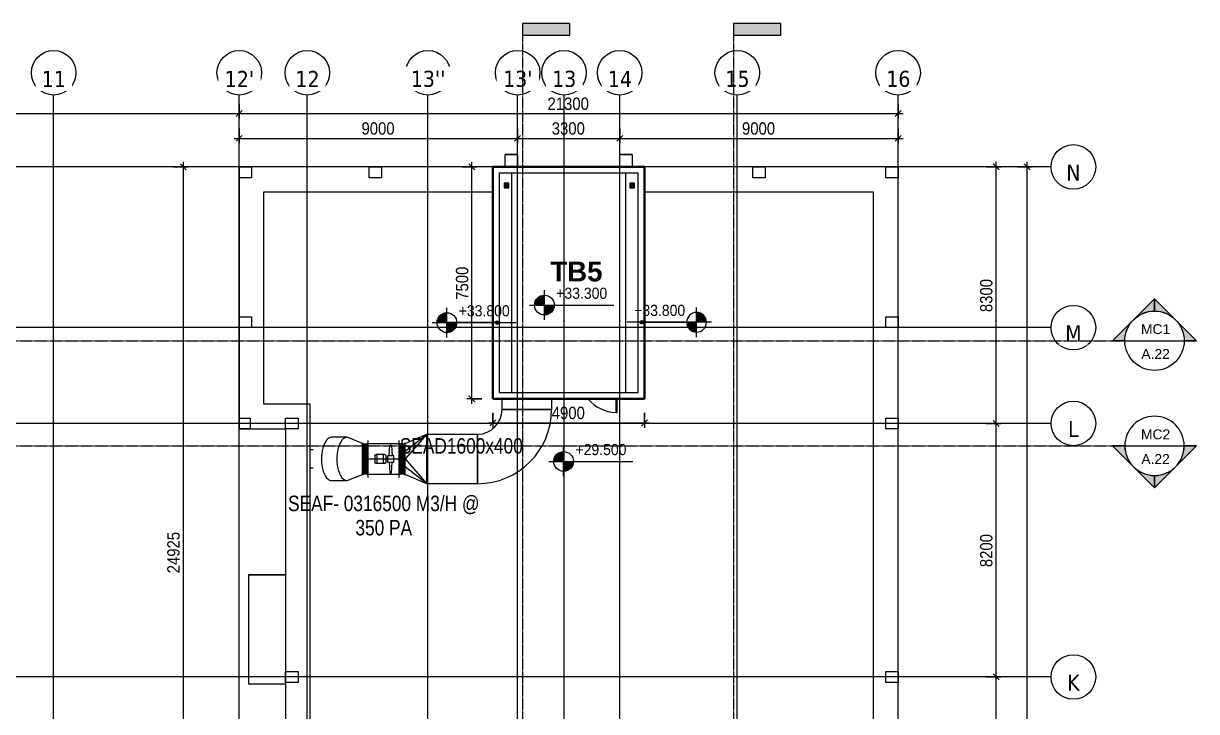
# Model space of a CAD drawing. Header units: millimetres. Extents: x 27447 to 239197, y -15958 to 82878.
# Drawn here: x 98978 to 136900, y 60617 to 82878 of the extents above; entities that cross this region are included whole.
import ezdxf

# ---------------------------------------------------------------- set-up
doc = ezdxf.new("R2010")
doc.units = ezdxf.units.MM
for name, pattern in [('Dash Dot 3_16_', [7.9375, 4.7625, -1.5875, 0, -1.5875]), ('Grid Line', [22.225, 12.7, -3.175, 3.175, -3.175]), ('IMPORT-CENTER _3_', [10.16, 6.35, -1.27, 1.27, -1.27])]:
    doc.linetypes.add(name, pattern=pattern)
for name, color, linetype, lineweight in [('0-1', 7, 'Continuous', 5), ('A-ANNO-DIMS', 211, 'Continuous', 9), ('A-ANNO-DIMS-160', 211, 'Continuous', 9), ('A-DETL-GENF-1', 1, 'Continuous', 9), ('A-DETL-MEDM', 33, 'Continuous', 18), ('A-DETL-WIDE', 214, 'Continuous', 35), ('A-DOOR-1', 1, 'Continuous', 9), ('A-FLOR', 192, 'Continuous', 9), ('A-FLOR-1', 7, 'Continuous', 9), ('A-WALL', 113, 'Continuous', 9), ('G-ANNO-DIMS', 111, 'Continuous', 9), ('G-ANNO-SYMB', 111, 'Continuous', 9), ('G-ANNO-SYMB-1', 111, 'Dash Dot 3_16_', 18), ('G-ANNO-TEXT-1', 7, 'Continuous', 9), ('G-IMPT', 8, 'Continuous', 9), ('G-IMPT-1', 8, 'IMPORT-CENTER _3_', 9), ('G-IMPT-2', 7, 'Continuous', 9), ('M-EQPM', 50, 'Continuous', 9), ('S-COLS-1', 7, 'Continuous', 9), ('S-GRID-1', 1, 'Grid Line', 9), ('S-GRID-IDEN', 1, 'Continuous', 9)]:
    doc.layers.add(name, color=color, linetype=linetype, lineweight=lineweight)
doc.styles.add('Arial', font='arial_0.ttf', dxfattribs={"width": 0.8, "height": 500})
doc.styles.add('Arial_2', font='arial_0.ttf', dxfattribs={"width": 0.9, "height": 360})
doc.styles.add('Arial_3', font='arial_0.ttf', dxfattribs={"height": 320})
doc.styles.add('Arial_B', font='arialbd_0.ttf', dxfattribs={"height": 640})
doc.styles.add('Tahoma_B', font='tahomabd_0.ttf', dxfattribs={"height": 520})
doc.styles.add('UTM Avo', font='UTM Avo.ttf', dxfattribs={"width": 0.9, "height": 400})
doc.dimstyles.new('1_Dim_chi_tiet_2_5', dxfattribs={"dimscale": 304.8, "dimtxt": 399.720379, "dimasz": 0.629921, "dimexe": 0.524934, "dimexo": 0.0625, "dimgap": 0.052493, "dimtad": 1, "dimdec": 0, "dimrnd": 5, "dimzin": 0, "dimdsep": 46, "dimtxsty": 'UTM Avo', "dimblk1": 'OBLIQUE', "dimblk2": 'OBLIQUE', "dimsah": 1, "dimcen": 0.09, "dimdle": 0.524934, "dimazin": 0, "dimtfac": 1, "dimtdec": 4, "dimtix": 1, "dimtmove": 0, "dimatfit": 3, "dimfxl": 1.049869, "dimfxlon": 1, "dimtvp": 1, "dimtolj": 1, "dimtzin": 0, "dimarcsym": 2})

# ---------------------------------------------------------------- blocks, each defined once
blk = doc.blocks.new('NCV_TKTC_KET CAU_rvt-1-TKCS_MB TẦNG MÁI')
at = {"layer": 'A-FLOR-1'}
for p, q in [((114153, 78235), (105951, 78235)), ((105951, 78235), (105951, 69762)), ((127251, 78235), (119053, 78235)), ((127251, 37787), (127251, 78235)), ((106751, 77435), (114153, 77435)), ((106751, 70562), (106751, 77435)), ((119053, 77435), (126451, 77435)), ((126451, 77435), (126451, 37787)), ((108251, 70562), (106751, 70562)), ((108251, 54162), (108251, 70562)), ((105951, 69762), (107451, 69762)), ((107451, 69762), (107451, 53362))]:
    blk.add_line(p, q, dxfattribs=at)
at = {"layer": 'S-COLS-1'}
for p, q in [((114553, 78637), (114953, 78637)), ((114553, 78235), (114553, 78637)), ((114953, 78637), (114953, 78235)), ((118253, 78637), (118653, 78637)), ((118253, 78235), (118253, 78637)), ((118653, 78637), (118653, 78235)), ((105953, 78237), (106353, 78237)), ((105953, 77887), (105953, 78237)), ((106353, 78237), (106353, 77887)), ((110152, 78235), (110152, 78237)), ((110152, 78237), (110552, 78237)), ((110152, 78035), (110152, 78235)), ((110552, 78237), (110552, 78235)), ((110552, 78235), (110552, 78035)), ((122553, 78237), (122953, 78237)), ((122553, 78235), (122553, 78237)), ((122553, 78035), (122553, 78235)), ((122953, 78237), (122953, 78235)), ((122953, 78235), (122953, 78035)), ((126853, 78237), (127253, 78237)), ((126853, 77887), (126853, 78237)), ((127253, 78237), (127253, 77887)), ((106353, 77887), (105953, 77887)), ((110152, 77887), (110152, 78035)), ((110552, 77887), (110152, 77887)), ((110552, 78035), (110552, 77887)), ((122553, 77887), (122553, 78035)), ((122953, 77887), (122553, 77887)), ((122953, 78035), (122953, 77887)), ((127253, 77887), (126853, 77887)), ((105953, 73037), (105953, 73387)), ((105953, 73387), (106151, 73387)), ((106151, 73387), (106353, 73387)), ((106353, 73387), (106353, 73037)), ((126852, 73037), (126852, 73387)), ((126852, 73387), (127053, 73387)), ((127053, 73387), (127252, 73387)), ((127252, 73387), (127252, 73037)), ((106151, 73037), (105953, 73037)), ((106353, 73037), (106151, 73037)), ((127053, 73037), (126852, 73037)), ((127252, 73037), (127053, 73037)), ((105953, 69962), (105953, 70112)), ((105953, 70112), (106151, 70112)), ((105953, 69762), (105953, 69962)), ((106151, 70112), (106303, 70112)), ((106303, 70112), (106303, 69762)), ((107453, 69762), (107453, 70112)), ((107453, 70112), (107853, 70112)), ((107853, 70112), (107853, 69762)), ((126853, 69762), (126853, 70112)), ((126853, 70112), (127053, 70112)), ((127053, 70112), (127253, 70112)), ((127253, 70112), (127253, 69762)), ((106303, 69762), (105953, 69762)), ((107853, 69762), (107453, 69762)), ((127053, 69762), (126853, 69762)), ((127253, 69762), (127053, 69762)), ((107453, 61562), (107453, 61912)), ((107453, 61912), (107853, 61912)), ((107853, 61912), (107853, 61562)), ((126853, 61562), (126853, 61912)), ((126853, 61912), (127053, 61912)), ((127053, 61912), (127253, 61912)), ((127253, 61912), (127253, 61562)), ((107853, 61562), (107453, 61562)), ((127053, 61562), (126853, 61562)), ((127253, 61562), (127053, 61562))]:
    blk.add_line(p, q, dxfattribs=at)
blk = doc.blocks.new('THU NUOC - THU NUOC-1836407-TKCS_MB TẦNG MÁI')
at = {"layer": 'M-EQPM'}
for p, q in [((-66, 71), (-66, -79)), ((84, 71), (-66, 71)), ((59, 46), (-41, 46)), ((-41, 46), (-41, -54)), ((-23, 11), (41, 11)), ((41, 5), (-23, 5)), ((-11, 23), (28, 23)), ((28, 17), (-11, 17)), ((-1, 36), (19, 36)), ((19, 30), (-1, 30)), ((59, -54), (59, 46)), ((84, -79), (84, 71)), ((-66, -79), (84, -79)), ((-41, -54), (59, -54)), ((-23, -1), (1, -1)), ((1, -7), (-23, -7)), ((-23, -14), (41, -14)), ((41, -20), (-23, -20)), ((-11, -26), (28, -26)), ((28, -32), (-11, -32)), ((-1, -38), (19, -38)), ((19, -44), (-1, -44)), ((1, -1), (1, -7)), ((17, -1), (41, -1)), ((17, -7), (17, -1)), ((41, -7), (17, -7))]:
    blk.add_line(p, q, dxfattribs=at)
for centre, radius, start, end in [((9, -4), 45, 0, 180), ((9, -4), 45, 0, 180), ((-23, 8), 3, 90, 270), ((-11, 20), 3, 90, 270), ((-1, 33), 3, 90, 270), ((19, 33), 3, 270, 90), ((28, 20), 3, 270, 90), ((41, 8), 3, 270, 90), ((9, -4), 45, 180, 360), ((9, -4), 45, 180, 360), ((-23, -4), 3, 90, 270), ((-23, -17), 3, 90, 270), ((-11, -29), 3, 90, 270), ((-1, -41), 3, 90, 270), ((19, -41), 3, 270, 90), ((28, -29), 3, 270, 90), ((41, -4), 3, 270, 90), ((41, -17), 3, 270, 90)]:
    blk.add_arc(centre, radius, start, end, dxfattribs=at)
blk = doc.blocks.new('TKTC_XREF_260130_MB TUM MAI - TKTC_XREF_260130_MB TUM MAI_dwg_$H1600x400-4167682-TKCS_MB TẦNG MÁI')
at = {"layer": 'G-IMPT-1'}
blk.add_line((1100, 0), (1120, 0), dxfattribs=at)
blk = doc.blocks.new('TKTC_XREF_260130_MB TUM MAI - TKTC_XREF_260130_MB TUM MAI_dwg_A$Ced4233ca-4167688-TKCS_MB TẦNG MÁI')
at = {"extrusion": (0, 0, -1), "zscale": -1}
blk.add_blockref('TKTC_XREF_260130_MB TUM MAI - TKTC_XREF_260130_MB TUM MAI_dwg_$H1600x400-4167682-TKCS_MB TẦNG MÁI', (12000, 54753), dxfattribs=at)
blk = doc.blocks.new('TKTC_XREF_260130_MB TUM MAI - TKTC_XREF_260130_MB TUM MAI_dwg-4167669-TKCS_MB TẦNG MÁI')
at = {"layer": 'G-IMPT'}
for p, q in [((-88199, -782531), (-88599, -782531)), ((-84499, -782531), (-84899, -782531)), ((-75899, -791056), (-75899, -783281)), ((-96849, -791406), (-95701, -791406)), ((-75899, -799256), (-75899, -791406)), ((-75899, -807456), (-75899, -799606))]:
    blk.add_line(p, q, dxfattribs=at)
at = {"layer": 'G-IMPT', "flags": 128}
blk.add_lwpolyline([(-95701, -796134), (-96899, -796134), (-96899, -799658), (-95701, -799658)], dxfattribs=at)
blk.add_blockref('TKTC_XREF_260130_MB TUM MAI - TKTC_XREF_260130_MB TUM MAI_dwg_A$Ced4233ca-4167688-TKCS_MB TẦNG MÁI', (-75899, -843934))
blk = doc.blocks.new('TKTC_XREF_260130_MB TUM MAI - TKTC_XREF_251221_MB TUM MAI-2041484-TKCS_MB TẦNG MÁI')
blk.add_blockref('TKTC_XREF_260130_MB TUM MAI - TKTC_XREF_260130_MB TUM MAI_dwg-4167669-TKCS_MB TẦNG MÁI', (169499, 843934))
blk = doc.blocks.new('FD_01 - FD_01-1200x2200mm-1787918-TKCS_MB TẦNG MÁI')
at = {"layer": 'A-DETL-GENF-1'}
for p, q in [((570, -875), (570, -1320)), ((610, -1320), (610, -875)), ((570, -1320), (610, -1320))]:
    blk.add_line(p, q, dxfattribs=at)
blk.add_arc((610, -100), 1220, 219.5782, 268.1211, dxfattribs=at)
blk = doc.blocks.new('TKTC_QUAT HUT KHOI_260130 - TKTC_QUAT HUT KHOI_260130_dwg_A$C93a11253-flat-1-4168559-TKCS_MB TẦNG MÁI')
at = {"layer": 'G-IMPT'}
for p, q in [((-600, 506), (600, 506)), ((500, 637), (-500, 637)), ((500, 612), (-500, 612)), ((500, 587), (-500, 587)), ((500, 562), (-500, 562)), ((-500, 506), (-500, -494)), ((0, -694), (0, 706)), ((500, -494), (500, 506)), ((-142, 37), (-142, -244)), ((-142, 0), (142, 0)), ((105, 75), (-105, 75)), ((-16, 104), (-16, 75)), ((16, 104), (16, 75)), ((142, 37), (142, -244)), ((-142, -206), (142, -206)), ((105, -281), (-105, -281)), ((-600, -494), (600, -494)), ((500, -551), (-500, -551)), ((500, -576), (-500, -576)), ((500, -601), (-500, -601)), ((500, -626), (-500, -626))]:
    blk.add_line(p, q, dxfattribs=at)
at = {"layer": 'G-IMPT', "flags": 128}
for points in [[(-500, 662), (-500, 693), (500, 693), (500, 662)], [(-500, 537), (-500, 506), (500, 506), (500, 537)], [(-100, 328), (100, 328), (100, 128), (-100, 128)], [(-500, -526), (-500, -494), (500, -494), (500, -526)], [(-500, -651), (-500, -682), (500, -682), (500, -651)]]:
    blk.add_lwpolyline(points, close=True, dxfattribs=at)
for points in [[(-100, 178), (-450, 203), (-450, 253), (-100, 278)], [(100, 178), (450, 203), (450, 253), (100, 278)]]:
    blk.add_lwpolyline(points, dxfattribs=at)
at = {"layer": 'G-IMPT'}
for centre, start, end in [((-105, 37), 90, 180), ((105, 37), 360, 90), ((-105, -244), 180, 270), ((105, -244), 270, 0)]:
    blk.add_arc(centre, 37.5, start, end, dxfattribs=at)
blk = doc.blocks.new('TKTC_QUAT HUT KHOI_260130 - TKTC_QUAT HUT KHOI_260130_dwg_M-FLOW-ARROW-4168560-TKCS_MB TẦNG MÁI')
at = {"layer": 'G-IMPT'}
blk.add_line((108344, 68492), (108251, 68492), dxfattribs=at)
blk = doc.blocks.new('TKTC_QUAT HUT KHOI_260130 - TKTC_QUAT HUT KHOI_260130_dwg_M-FLOW-ARROW-4168561-TKCS_MB TẦNG MÁI')
at = {"layer": 'G-IMPT'}
blk.add_line((108344, 69092), (108251, 69092), dxfattribs=at)
blk = doc.blocks.new('TKTC_QUAT HUT KHOI_260130 - TKTC_QUAT HUT KHOI_260130_dwg-4168555-TKCS_MB TẦNG MÁI')
at = {"layer": 'G-IMPT'}
for p, q in [((127252, 70115), (127252, 77890)), ((114452, 70392), (116052, 70392)), ((127252, 61915), (127252, 69765)), ((127252, 53715), (127252, 61565))]:
    blk.add_line(p, q, dxfattribs=at)
at = {"layer": 'G-IMPT', "flags": 128}
for points in [[(114952, 78640), (114952, 78642), (114552, 78642), (114552, 78640)], [(118652, 78640), (118652, 78642), (118252, 78642), (118252, 78640)], [(116052, 70740), (116052, 70392), (114452, 70392), (114452, 70740)], [(108937, 68092), (109437, 68092), (109937, 68292), (109937, 69292), (109437, 69492), (108937, 69492)], [(113652, 67992), (112012, 67992), (112012, 69592), (113652, 69592), (113652, 67992), (113652, 69592)], [(107451, 65039), (106253, 65039), (106253, 61515), (107451, 61515)]]:
    blk.add_lwpolyline(points, dxfattribs=at)
blk.add_lwpolyline([(112012, 69592), (112012, 67992), (111312, 68292), (111312, 69292)], close=True, dxfattribs=at)
at = {"layer": 'G-IMPT'}
for radius in [2400, 800]:
    blk.add_arc((113652, 70392), radius, 270, 0, dxfattribs=at)
for centre in [(108937, 68792), (109437, 68792)]:
    blk.add_ellipse(centre, major_axis=(0, 700), ratio=0.467548, start_param=0, end_param=3.141593, dxfattribs=at)
at = {"layer": 'M-EQPM', "flags": 128}
blk.add_lwpolyline([(111312, 69042), (112012, 69592), (111312, 68792), (112012, 67992), (111312, 68542)], dxfattribs=at)
for name in ['TKTC_QUAT HUT KHOI_260130 - TKTC_QUAT HUT KHOI_260130_dwg_M-FLOW-ARROW-4168561-TKCS_MB TẦNG MÁI', 'TKTC_QUAT HUT KHOI_260130 - TKTC_QUAT HUT KHOI_260130_dwg_M-FLOW-ARROW-4168560-TKCS_MB TẦNG MÁI']:
    blk.add_blockref(name, (0, 0))
at = {"extrusion": (0, 0, -1), "zscale": -1, "rotation": 90.00000000000001}
blk.add_blockref('TKTC_QUAT HUT KHOI_260130 - TKTC_QUAT HUT KHOI_260130_dwg_A$C93a11253-flat-1-4168559-TKCS_MB TẦNG MÁI', (-110619, 68792), dxfattribs=at)
at = {"layer": 'G-IMPT-2', "char_height": 500, "attachment_point": 2, "line_spacing_factor": 0.941778, "style": 'Arial'}
for s, insert, width in [('SEAD1600x400', (113132, 69465), 2901.59), ('SEAF- 0316500 M3/H @ 350 PA', (110625, 67604), 6758.14)]:
    blk.add_mtext(s, dxfattribs=dict(at, insert=insert, width=width))
blk = doc.blocks.new('TKTC_QUAT HUT KHOI_260130 - TKTC_QUAT HUT KHOI_260130-2046036-TKCS_MB TẦNG MÁI')
blk.add_blockref('TKTC_QUAT HUT KHOI_260130 - TKTC_QUAT HUT KHOI_260130_dwg-4168555-TKCS_MB TẦNG MÁI', (-33652, -17239))
blk = doc.blocks.new('TKTC_BON NUOC MAI_260130 - TKTC_BON NUOC MAI_260130_dwg-3426650-TKCS_MB TẦNG MÁI')
at = {"layer": 'G-IMPT'}
for p, q in [((-92999, -782934), (-96799, -782934)), ((-88599, -782934), (-92599, -782934)), ((-84899, -782934), (-88199, -782934)), ((-80599, -782934), (-84499, -782934)), ((-76299, -782934), (-80199, -782934)), ((-75899, -791059), (-75899, -783284)), ((-75899, -799259), (-75899, -791409)), ((-75899, -807459), (-75899, -799609))]:
    blk.add_line(p, q, dxfattribs=at)
at = {"layer": 'G-IMPT', "flags": 128}
for points in [[(-88199, -782534), (-88199, -782531), (-88599, -782531), (-88599, -782534)], [(-84499, -782534), (-84499, -782531), (-84899, -782531), (-84899, -782534)], [(-95701, -796134), (-96899, -796134), (-96899, -799658), (-95701, -799658)]]:
    blk.add_lwpolyline(points, dxfattribs=at)
blk = doc.blocks.new('TKTC_BON NUOC MAI_260130 - TKTC_BON NUOC MAI_260130-2047084-TKCS_MB TẦNG MÁI')
blk.add_blockref('TKTC_BON NUOC MAI_260130 - TKTC_BON NUOC MAI_260130_dwg-3426650-TKCS_MB TẦNG MÁI', (169499, 843934))
blk = doc.blocks.new('Grid - M_Grid Head - Circle-353313-TKCS_MB TẦNG MÁI')
at = {"layer": 'S-GRID-IDEN'}
blk.add_circle((0, 0), 4.5, dxfattribs=at)
blk = doc.blocks.new('Spot Elevations - M_Spot Elevation - Target Filled-350595-TKCS_MB TẦNG MÁI')
at = {"layer": 'G-ANNO-DIMS'}
h = blk.add_hatch(color=256, dxfattribs=at)
edge = h.paths.add_edge_path()
edge.add_line((0, 0), (-2, 0))
edge.add_arc((0, 0), 2, 90, 180, ccw=False)
edge.add_line((0, 2), (0, 0))
h = blk.add_hatch(color=256, dxfattribs=at)
edge = h.paths.add_edge_path()
edge.add_line((0, 0), (2, 0))
edge.add_arc((0, 0), 2, 270, 360, ccw=False)
edge.add_line((0, -2), (0, 0))
for p, q in [((0, -3), (0, 3)), ((-3, 0), (14, 0))]:
    blk.add_line(p, q, dxfattribs=at)
blk.add_circle((0, 0), 2, dxfattribs=at)
blk = doc.blocks.new('Section - M_Section Head - Filled-352373-TKCS_MB TẦNG MÁI')
at = {"layer": 'G-ANNO-SYMB'}
h = blk.add_hatch(color=256, dxfattribs=at)
edge = h.paths.add_edge_path()
edge.add_line((-6, 8.49), (-6, 6))
edge.add_arc((-6, 0), 6, 90, 135)
edge.add_line((-10.24, 4.24), (-6, 8.49))
h = blk.add_hatch(color=256, dxfattribs=at)
edge = h.paths.add_edge_path()
edge.add_line((-6, 8.49), (-1.76, 4.24))
edge.add_arc((-6, 0), 6, 45, 90)
edge.add_line((-6, 6), (-6, 8.49))
h = blk.add_hatch(color=256, dxfattribs=at)
edge = h.paths.add_edge_path()
edge.add_line((-14.49, 0), (-10.24, 4.24))
edge.add_arc((-6, 0), 6, 135, 180)
edge.add_line((-12, 0), (-14.49, 0))
h = blk.add_hatch(color=256, dxfattribs=at)
edge = h.paths.add_edge_path()
edge.add_line((2.49, 0), (0, 0))
edge.add_arc((-6, 0), 6, 360, 405)
edge.add_line((-1.76, 4.24), (2.49, 0))
for p, q in [((-6, 8.49), (-14.49, 0)), ((-6, 8.49), (-10.24, 4.24)), ((-6, 8.49), (2.49, 0)), ((-6, 6), (-6, 8.49)), ((-6, 8.49), (-6, 6)), ((-1.76, 4.24), (-6, 8.49)), ((-10.24, 4.24), (-14.49, 0)), ((2.49, 0), (-1.76, 4.24)), ((-14.49, 0), (-12, 0)), ((0, 0), (2.49, 0)), ((-12, 0), (-14.49, 0)), ((0, 0), (2.49, 0))]:
    blk.add_line(p, q, dxfattribs=at)
for start, end in [(360, 180), (90, 135), (45, 90), (135, 180), (360, 45), (180, 360)]:
    blk.add_arc((-6, 0), 6, start, end, dxfattribs=at)
blk = doc.blocks.new('Section - 3_32_ x 3_8_-4701953-TKCS_MB TẦNG MÁI')
at = {"layer": 'G-ANNO-SYMB'}
blk.add_hatch(color=256, dxfattribs=at).paths.add_polyline_path([(0, 9.525), (0, 0), (-2.38125, 0), (-2.38125, 9.525)])
for p, q in [((0, 9.525), (-2.38125, 9.525)), ((-2.38125, 9.525), (-2.38125, 0)), ((0, 0), (0, 9.525)), ((-2.38125, 0), (0, 0))]:
    blk.add_line(p, q, dxfattribs=at)
blk = doc.blocks.new('DIMBLOCK16-TKCS_MB TẦNG MÁI')
at = {"layer": 'A-ANNO-DIMS-160'}
for p, q in [((54953, 80280), (54953, 79800)), ((54953, 79960), (54953, 80280)), ((105953, 80280), (105953, 79800)), ((105953, 79960), (105953, 80280)), ((54793, 79960), (106113, 79960))]:
    blk.add_line(p, q, dxfattribs=at)
at = {"layer": 'A-ANNO-DIMS-160', "lineweight": 25}
for p, q in [((54953, 79960), (55049, 80056)), ((105953, 79960), (106049, 80056)), ((54953, 79960), (54857, 79864)), ((105953, 79960), (105857, 79864))]:
    blk.add_line(p, q, dxfattribs=at)
at = {"layer": 'A-ANNO-DIMS-160', "color": 0, "insert": (79768, 80480), "char_height": 400, "width": 1643.29, "attachment_point": 1, "line_spacing_factor": 1.110334, "style": 'UTM Avo'}
blk.add_mtext('51000', dxfattribs=at)
blk = doc.blocks.new('_Oblique')
at = {"color": 0, "linetype": 'ByBlock', "lineweight": -2}
blk.add_line((-0.5, -0.5), (0.5, 0.5), dxfattribs=at)
blk = doc.blocks.new('DIMBLOCK17-TKCS_MB TẦNG MÁI')
at = {"layer": 'A-ANNO-DIMS-160'}
for p, q in [((105953, 80280), (105953, 79800)), ((105953, 79960), (105953, 80280)), ((127253, 80280), (127253, 79800)), ((127253, 79960), (127253, 80280)), ((105793, 79960), (127413, 79960))]:
    blk.add_line(p, q, dxfattribs=at)
at = {"layer": 'A-ANNO-DIMS-160', "lineweight": 25}
for p, q in [((105953, 79960), (106049, 80056)), ((127253, 79960), (127349, 80056)), ((105953, 79960), (105857, 79864)), ((127253, 79960), (127157, 79864))]:
    blk.add_line(p, q, dxfattribs=at)
at = {"layer": 'A-ANNO-DIMS-160', "color": 0, "insert": (115918, 80480), "char_height": 400, "width": 1643.29, "attachment_point": 1, "line_spacing_factor": 1.110334, "style": 'UTM Avo'}
blk.add_mtext('21300', dxfattribs=at)
blk = doc.blocks.new('DIMBLOCK18-TKCS_MB TẦNG MÁI')
at = {"layer": 'A-ANNO-DIMS-160'}
for p, q in [((105953, 79480), (105953, 79000)), ((105953, 79160), (105953, 79480)), ((114953, 79480), (114953, 79000)), ((114953, 79160), (114953, 79480)), ((105793, 79160), (114953, 79160))]:
    blk.add_line(p, q, dxfattribs=at)
at = {"layer": 'A-ANNO-DIMS-160', "lineweight": 25}
for p, q in [((105953, 79160), (105857, 79064)), ((105953, 79160), (106049, 79256)), ((114953, 79160), (114857, 79064)), ((114953, 79160), (115049, 79256))]:
    blk.add_line(p, q, dxfattribs=at)
at = {"layer": 'A-ANNO-DIMS-160', "color": 0, "insert": (109905, 79680), "char_height": 400, "width": 1314.64, "attachment_point": 1, "line_spacing_factor": 1.110334, "style": 'UTM Avo'}
blk.add_mtext('9000', dxfattribs=at)
blk = doc.blocks.new('DIMBLOCK19-TKCS_MB TẦNG MÁI')
at = {"layer": 'A-ANNO-DIMS-160'}
for p, q in [((114953, 79480), (114953, 79000)), ((114953, 79160), (114953, 79480)), ((118253, 79480), (118253, 79000)), ((118253, 79160), (118253, 79480)), ((114953, 79160), (118253, 79160))]:
    blk.add_line(p, q, dxfattribs=at)
at = {"layer": 'A-ANNO-DIMS-160', "lineweight": 25}
for p, q in [((114953, 79160), (114857, 79064)), ((114953, 79160), (115049, 79256)), ((118253, 79160), (118157, 79064)), ((118253, 79160), (118349, 79256))]:
    blk.add_line(p, q, dxfattribs=at)
at = {"layer": 'A-ANNO-DIMS-160', "color": 0, "insert": (116055, 79680), "char_height": 400, "width": 1314.64, "attachment_point": 1, "line_spacing_factor": 1.110334, "style": 'UTM Avo'}
blk.add_mtext('3300', dxfattribs=at)
blk = doc.blocks.new('DIMBLOCK20-TKCS_MB TẦNG MÁI')
at = {"layer": 'A-ANNO-DIMS-160'}
for p, q in [((118253, 79480), (118253, 79000)), ((118253, 79160), (118253, 79480)), ((127253, 79480), (127253, 79000)), ((127253, 79160), (127253, 79480)), ((118253, 79160), (127413, 79160))]:
    blk.add_line(p, q, dxfattribs=at)
at = {"layer": 'A-ANNO-DIMS-160', "lineweight": 25}
for p, q in [((118253, 79160), (118157, 79064)), ((118253, 79160), (118349, 79256)), ((127253, 79160), (127157, 79064)), ((127253, 79160), (127349, 79256))]:
    blk.add_line(p, q, dxfattribs=at)
at = {"layer": 'A-ANNO-DIMS-160', "color": 0, "insert": (122205, 79680), "char_height": 400, "width": 1314.64, "attachment_point": 1, "line_spacing_factor": 1.110334, "style": 'UTM Avo'}
blk.add_mtext('9000', dxfattribs=at)
blk = doc.blocks.new('DIMBLOCK23-TKCS_MB TẦNG MÁI')
at = {"layer": 'A-ANNO-DIMS-160'}
for p, q in [((103826, 78237), (104306, 78237)), ((104146, 78237), (103826, 78237)), ((104146, 53152), (104146, 78397)), ((104466, 53312), (103986, 53312)), ((104146, 53312), (104466, 53312))]:
    blk.add_line(p, q, dxfattribs=at)
at = {"layer": 'A-ANNO-DIMS-160', "lineweight": 25}
for p, q in [((104146, 78237), (104050, 78333)), ((104146, 78237), (104242, 78141)), ((104146, 53312), (104050, 53408)), ((104146, 53312), (104242, 53216))]:
    blk.add_line(p, q, dxfattribs=at)
at = {"layer": 'A-ANNO-DIMS-160', "color": 0, "insert": (103626, 65090), "char_height": 400, "width": 1643.29, "attachment_point": 1, "rotation": 90, "line_spacing_factor": 1.110334, "style": 'UTM Avo'}
blk.add_mtext('24925', dxfattribs=at)
blk = doc.blocks.new('DIMBLOCK24-TKCS_MB TẦNG MÁI')
at = {"layer": 'A-ANNO-DIMS-160'}
for p, q in [((131107, 78237), (131587, 78237)), ((131427, 78237), (131107, 78237)), ((131427, 17077), (131427, 78397)), ((131107, 17237), (131587, 17237)), ((131427, 17237), (131107, 17237))]:
    blk.add_line(p, q, dxfattribs=at)
at = {"layer": 'A-ANNO-DIMS-160', "lineweight": 25}
for p, q in [((131427, 78237), (131331, 78333)), ((131427, 78237), (131523, 78141)), ((131427, 17237), (131331, 17333)), ((131427, 17237), (131523, 17141))]:
    blk.add_line(p, q, dxfattribs=at)
at = {"layer": 'A-ANNO-DIMS-160', "color": 0, "insert": (130907, 47052), "char_height": 400, "width": 1643.29, "attachment_point": 1, "rotation": 90, "line_spacing_factor": 1.110334, "style": 'UTM Avo'}
blk.add_mtext('61000', dxfattribs=at)
blk = doc.blocks.new('DIMBLOCK27-TKCS_MB TẦNG MÁI')
at = {"layer": 'A-ANNO-DIMS-160', "lineweight": 25}
for p, q in [((130421, 61737), (130325, 61833)), ((130421, 61737), (130517, 61641)), ((130421, 53537), (130325, 53633)), ((130421, 53537), (130517, 53441))]:
    blk.add_line(p, q, dxfattribs=at)
at = {"layer": 'A-ANNO-DIMS-160'}
for p, q in [((130101, 61737), (130581, 61737)), ((130421, 61737), (130101, 61737)), ((130421, 53537), (130421, 61737)), ((130101, 53537), (130581, 53537)), ((130421, 53537), (130101, 53537))]:
    blk.add_line(p, q, dxfattribs=at)
at = {"layer": 'A-ANNO-DIMS-160', "color": 0, "insert": (129901, 57089), "char_height": 400, "width": 1314.64, "attachment_point": 1, "rotation": 90, "line_spacing_factor": 1.110334, "style": 'UTM Avo'}
blk.add_mtext('8200', dxfattribs=at)
blk = doc.blocks.new('DIMBLOCK28-TKCS_MB TẦNG MÁI')
at = {"layer": 'A-ANNO-DIMS-160'}
for p, q in [((130101, 69937), (130581, 69937)), ((130421, 69937), (130101, 69937)), ((130421, 61737), (130421, 69937)), ((130101, 61737), (130581, 61737)), ((130421, 61737), (130101, 61737))]:
    blk.add_line(p, q, dxfattribs=at)
at = {"layer": 'A-ANNO-DIMS-160', "lineweight": 25}
for p, q in [((130421, 69937), (130325, 70033)), ((130421, 69937), (130517, 69841)), ((130421, 61737), (130325, 61833)), ((130421, 61737), (130517, 61641))]:
    blk.add_line(p, q, dxfattribs=at)
at = {"layer": 'A-ANNO-DIMS-160', "color": 0, "insert": (129901, 65289), "char_height": 400, "width": 1314.64, "attachment_point": 1, "rotation": 90, "line_spacing_factor": 1.110334, "style": 'UTM Avo'}
blk.add_mtext('8200', dxfattribs=at)
blk = doc.blocks.new('DIMBLOCK29-TKCS_MB TẦNG MÁI')
at = {"layer": 'A-ANNO-DIMS-160'}
for p, q in [((130101, 78237), (130581, 78237)), ((130421, 78237), (130101, 78237)), ((130421, 69937), (130421, 78397)), ((130101, 69937), (130581, 69937)), ((130421, 69937), (130101, 69937))]:
    blk.add_line(p, q, dxfattribs=at)
at = {"layer": 'A-ANNO-DIMS-160', "lineweight": 25}
for p, q in [((130421, 78237), (130325, 78333)), ((130421, 78237), (130517, 78141)), ((130421, 69937), (130325, 70033)), ((130421, 69937), (130517, 69841))]:
    blk.add_line(p, q, dxfattribs=at)
at = {"layer": 'A-ANNO-DIMS-160', "color": 0, "insert": (129901, 73539), "char_height": 400, "width": 1314.64, "attachment_point": 1, "rotation": 90, "line_spacing_factor": 1.110334, "style": 'UTM Avo'}
blk.add_mtext('8300', dxfattribs=at)
blk = doc.blocks.new('DIMBLOCK34-TKCS_MB TẦNG MÁI')
at = {"layer": 'A-ANNO-DIMS-160'}
for p, q in [((113156, 78237), (113636, 78237)), ((113476, 78237), (113156, 78237)), ((113476, 70577), (113476, 78397)), ((113796, 70737), (113316, 70737)), ((113476, 70737), (113796, 70737))]:
    blk.add_line(p, q, dxfattribs=at)
at = {"layer": 'A-ANNO-DIMS-160', "lineweight": 25}
for p, q in [((113476, 78237), (113380, 78333)), ((113476, 78237), (113572, 78141)), ((113476, 70737), (113380, 70833)), ((113476, 70737), (113572, 70641))]:
    blk.add_line(p, q, dxfattribs=at)
at = {"layer": 'A-ANNO-DIMS-160', "color": 0, "insert": (112956, 73939), "char_height": 400, "width": 1314.64, "attachment_point": 1, "rotation": 90, "line_spacing_factor": 1.110334, "style": 'UTM Avo'}
blk.add_mtext('7500', dxfattribs=at)
blk = doc.blocks.new('DIMBLOCK35-TKCS_MB TẦNG MÁI')
at = {"layer": 'A-ANNO-DIMS-160'}
for p, q in [((114153, 70278), (114153, 69798)), ((114153, 69958), (114153, 70278)), ((119053, 70278), (119053, 69798)), ((119053, 69958), (119053, 70278)), ((113993, 69958), (119213, 69958))]:
    blk.add_line(p, q, dxfattribs=at)
at = {"layer": 'A-ANNO-DIMS-160', "lineweight": 25}
for p, q in [((114153, 69958), (114057, 69862)), ((114153, 69958), (114249, 70054)), ((119053, 69958), (118957, 69862)), ((119053, 69958), (119149, 70054))]:
    blk.add_line(p, q, dxfattribs=at)
at = {"layer": 'A-ANNO-DIMS-160', "color": 0, "insert": (116055, 70478), "char_height": 400, "width": 1314.64, "attachment_point": 1, "line_spacing_factor": 1.110334, "style": 'UTM Avo'}
blk.add_mtext('4900', dxfattribs=at)

msp = doc.modelspace()

# ---------------------------------------------------------------- hatches: boundary and pattern name
at = {"layer": 'G-ANNO-DIMS'}
h = msp.add_hatch(color=256, dxfattribs=at)
edge = h.paths.add_edge_path()
edge.add_arc((114284.9, 73197.8), 56, 0, 360)
h = msp.add_hatch(color=256, dxfattribs=at)
edge = h.paths.add_edge_path()
edge.add_arc((118964.9, 73211), 56, 0, 360)

# ---------------------------------------------------------------- linework, layer by layer
at = {"layer": 'A-DETL-MEDM'}
for p, q in [((118852.6, 78035.3), (114352.6, 78035.3)), ((114352.6, 78035.3), (114352.6, 70936.9)), ((118852.6, 70936.9), (118852.6, 78035.3)), ((114352.6, 70936.9), (118852.6, 70936.9))]:
    msp.add_line(p, q, dxfattribs=at)
at = {"layer": 'A-DETL-WIDE'}
for p, q in [((114152.6, 78235.3), (114152.6, 70736.9)), ((119052.6, 78235.3), (114152.6, 78235.3)), ((119052.6, 70736.9), (119052.6, 78235.3)), ((114152.6, 70736.9), (119052.6, 70736.9))]:
    msp.add_line(p, q, dxfattribs=at)
at = {"layer": 'A-FLOR'}
for p, q in [((114752.6, 78035.3), (114752.6, 70936.9)), ((118452.6, 70936.9), (118452.6, 78035.3))]:
    msp.add_line(p, q, dxfattribs=at)
at = {"layer": 'A-WALL'}
for p, q in [((114152.6, 78235.3), (119052.6, 78235.3)), ((114152.6, 70736.9), (114152.6, 78235.3)), ((119052.6, 78235.3), (119052.6, 70736.9)), ((118852.6, 78035.3), (114352.6, 78035.3)), ((114352.6, 78035.3), (114352.6, 70936.9)), ((118852.6, 70936.9), (118852.6, 78035.3)), ((114352.6, 70936.9), (118852.6, 70936.9)), ((119052.6, 70736.9), (114152.6, 70736.9))]:
    msp.add_line(p, q, dxfattribs=at)
at = {"layer": 'G-ANNO-DIMS'}
for p, q in [((112691.9, 73197.8), (112666.1, 73197.8)), ((114284.9, 73197.8), (112691.9, 73197.8)), ((118964.9, 73211), (119452.9, 73211)), ((119452.9, 73211), (120738.1, 73211))]:
    msp.add_line(p, q, dxfattribs=at)
for centre in [(114284.9, 73197.8), (118964.9, 73211)]:
    msp.add_circle(centre, 56, dxfattribs=at)
at = {"layer": 'G-ANNO-SYMB'}
for p, q in [((134582.2, 72614.1), (136502.2, 72614.1)), ((134582.2, 69211.5), (136502.2, 69211.5))]:
    msp.add_line(p, q, dxfattribs=at)
at = {"layer": 'S-GRID-1'}
for p, q in [((128199.4, 78236.9), (33991.1, 78236.9)), ((132199.4, 78236.9), (128199.4, 78236.9)), ((99952.6, 18752.8), (99952.6, 76561)), ((105952.6, 18752.8), (105952.6, 76561)), ((108152.6, 18752.8), (108152.6, 76561)), ((112052.6, 18752.8), (112052.6, 76561)), ((114952.6, 18752.8), (114952.6, 76561)), ((116452.6, 18752.8), (116452.6, 76561)), ((118252.6, 18752.8), (118252.6, 76561)), ((122052.6, 18752.8), (122052.6, 76561)), ((127252.6, 18752.8), (127252.6, 76561)), ((128199.4, 73036.9), (33991.1, 73036.9)), ((132199.4, 73036.9), (128199.4, 73036.9)), ((128199.4, 69936.9), (33991.1, 69936.9)), ((132199.4, 69936.9), (128199.4, 69936.9)), ((128199.4, 61736.9), (33991.1, 61736.9)), ((132199.4, 61736.9), (128199.4, 61736.9))]:
    msp.add_line(p, q, dxfattribs=at)

# ---------------------------------------------------------------- block references
at = {"layer": '0-1'}
msp.add_blockref('NCV_TKTC_KET CAU_rvt-1-TKCS_MB TẦNG MÁI', (0, 0), dxfattribs=at)
at = {"layer": 'A-DOOR-1'}
msp.add_blockref('FD_01 - FD_01-1200x2200mm-1787918-TKCS_MB TẦNG MÁI', (117557.6, 71611.9), dxfattribs=at)
at = {"layer": 'G-ANNO-DIMS', "xscale": 159.9999999999999, "yscale": 159.9999999999999, "zscale": 159.9999999999999}
for p in [(115817.7, 73765.9), (112666.1, 73197.8), (116439.3, 68707.8)]:
    msp.add_blockref('Spot Elevations - M_Spot Elevation - Target Filled-350595-TKCS_MB TẦNG MÁI', p, dxfattribs=at)
at = {"layer": 'G-ANNO-DIMS', "extrusion": (0, 0, -1), "xscale": 159.9999999999999, "yscale": 159.9999999999999, "zscale": 159.9999999999999}
msp.add_blockref('Spot Elevations - M_Spot Elevation - Target Filled-350595-TKCS_MB TẦNG MÁI', (-120738.1, 73211), dxfattribs=at)
at = {"layer": 'G-ANNO-SYMB', "xscale": 159.9999999999999, "yscale": 159.9999999999999, "zscale": 159.9999999999999}
for name, p, rotation in [('Section - 3_32_ x 3_8_-4701953-TKCS_MB TẦNG MÁI', (115112.6, 82496.5), 269.9999999999996), ('Section - 3_32_ x 3_8_-4701953-TKCS_MB TẦNG MÁI', (121932.6, 82496.5), 269.9999999999996), ('Section - M_Section Head - Filled-352373-TKCS_MB TẦNG MÁI', (134582.2, 69211.5), 180)]:
    msp.add_blockref(name, p, dxfattribs=dict(at, rotation=rotation))
at = {"layer": 'G-ANNO-SYMB', "extrusion": (0, 0, -1), "xscale": 159.9999999999999, "yscale": 159.9999999999999, "zscale": 159.9999999999999}
msp.add_blockref('Section - M_Section Head - Filled-352373-TKCS_MB TẦNG MÁI', (-134582.2, 72614.1), dxfattribs=at)
at = {"layer": 'M-EQPM'}
for name, p in [('TKTC_BON NUOC MAI_260130 - TKTC_BON NUOC MAI_260130-2047084-TKCS_MB TẦNG MÁI', (33652.6, 17236.9)), ('TKTC_QUAT HUT KHOI_260130 - TKTC_QUAT HUT KHOI_260130-2046036-TKCS_MB TẦNG MÁI', (33652.6, 17235.3)), ('TKTC_XREF_260130_MB TUM MAI - TKTC_XREF_251221_MB TUM MAI-2041484-TKCS_MB TẦNG MÁI', (33652.6, 17233.6))]:
    msp.add_blockref(name, p, dxfattribs=at)
at = {"layer": 'M-EQPM', "rotation": 180}
for p in [(114601.3, 77632.5), (118661.3, 77632.5)]:
    msp.add_blockref('THU NUOC - THU NUOC-1836407-TKCS_MB TẦNG MÁI', p, dxfattribs=at)
at = {"layer": 'S-GRID-IDEN', "xscale": 159.9999999999999, "yscale": 159.9999999999999, "zscale": 159.9999999999999}
for p in [(99952.6, 81281), (105952.6, 81281), (108152.6, 81281), (112052.6, 81281), (114952.6, 81281), (116452.6, 81281), (118252.6, 81281), (122052.6, 81281), (127252.6, 81281)]:
    msp.add_blockref('Grid - M_Grid Head - Circle-353313-TKCS_MB TẦNG MÁI', p, dxfattribs=at)
at = {"layer": 'S-GRID-IDEN', "xscale": 159.9999999999999, "yscale": 159.9999999999999, "zscale": 159.9999999999999, "rotation": 89.99999999999982}
for p in [(132919.4, 78236.9), (132919.4, 73036.9), (132919.4, 69936.9), (132919.4, 61736.9)]:
    msp.add_blockref('Grid - M_Grid Head - Circle-353313-TKCS_MB TẦNG MÁI', p, dxfattribs=at)

# ---------------------------------------------------------------- texts
at = {"layer": 'G-ANNO-DIMS', "char_height": 360, "width": 1961.298, "attachment_point": 1, "line_spacing_factor": 0.941778, "style": 'Arial_2'}
for s, insert in [('+33.300', (116200.5, 74330.2)), ('+33.800', (113048.8, 73762.2)), ('+33.800', (118720.9, 73775.3)), ('+29.500', (116822.1, 69272.1))]:
    msp.add_mtext(s, dxfattribs=dict(at, insert=insert))
at = {"layer": 'G-ANNO-SYMB', "char_height": 320, "attachment_point": 5, "line_spacing_factor": 0.936439, "style": 'Arial_3'}
for s, insert, width in [('\\pt2032,4064,6096,8128,10160,12192,14224,16256,18288,20320,22352,24384,26416,28448,30480,32512,34544,36576,38608,40640,42672,44704,46736,48768,50800,52832,54864,56896,58928,60960,62992,65024;MC1', (135576.2, 72985.2), 963.2), ('\\pt2032,4064,6096,8128,10160,12192,14224,16256,18288,20320,22352,24384,26416,28448,30480,32512,34544,36576,38608,40640,42672,44704,46736,48768,50800,52832,54864,56896,58928,60960,62992,65024;A.22', (135576.2, 72187), 952), ('\\pt2032,4064,6096,8128,10160,12192,14224,16256,18288,20320,22352,24384,26416,28448,30480,32512,34544,36576,38608,40640,42672,44704,46736,48768,50800,52832,54864,56896,58928,60960,62992,65024;MC2', (135576.2, 69582.7), 963.2), ('\\pt2032,4064,6096,8128,10160,12192,14224,16256,18288,20320,22352,24384,26416,28448,30480,32512,34544,36576,38608,40640,42672,44704,46736,48768,50800,52832,54864,56896,58928,60960,62992,65024;A.22', (135576.2, 68784.4), 952)]:
    msp.add_mtext(s, dxfattribs=dict(at, insert=insert, width=width))
at = {"layer": 'G-ANNO-TEXT-1', "insert": (116852.5, 74847.9), "char_height": 640, "width": 1894.4, "attachment_point": 5, "line_spacing_factor": 0.936439, "style": 'Arial_B'}
msp.add_mtext('\\pt2032,4064,6096,8128,10160,12192,14224,16256,18288,20320,22352,24384,26416,28448,30480,32512,34544,36576,38608,40640,42672,44704,46736,48768,50800,52832,54864,56896,58928,60960,62992,65024;TB5', dxfattribs=at)

# ---------------------------------------------------------------- dimensions: what is measured, and where the dimension line sits
at = {"layer": 'A-ANNO-DIMS'}
for base, p1, p2, override, picture, middle in [((105952.6, 79960.4), (54952.6, 80280.4), (105952.6, 80280.4), {"dimpost": '<>', "dimfxl": 51000}, 'DIMBLOCK16-TKCS_MB TẦNG MÁI', (80452.6, 80183.4)), ((127252.6, 79960.4), (105952.6, 80280.4), (127252.6, 80280.4), {"dimpost": '<>', "dimfxl": 21300}, 'DIMBLOCK17-TKCS_MB TẦNG MÁI', (116602.6, 80183.4)), ((114952.6, 79160.4), (105952.6, 79480.4), (114952.6, 79480.4), {"dimpost": '<>', "dimfxl": 9000}, 'DIMBLOCK18-TKCS_MB TẦNG MÁI', (110452.6, 79383.4)), ((118252.6, 79160.4), (114952.6, 79480.4), (118252.6, 79480.4), {"dimpost": '<>', "dimfxl": 3300}, 'DIMBLOCK19-TKCS_MB TẦNG MÁI', (116602.6, 79383.4)), ((127252.6, 79160.4), (118252.6, 79480.4), (127252.6, 79480.4), {"dimpost": '<>', "dimfxl": 9000}, 'DIMBLOCK20-TKCS_MB TẦNG MÁI', (122752.6, 79383.4)), ((119052.6, 69958), (114152.6, 70278), (119052.6, 70278), {"dimpost": '<>', "dimfxl": 4900}, 'DIMBLOCK35-TKCS_MB TẦNG MÁI', (116602.6, 70181))]:
    dim = msp.add_linear_dim(base=base, p1=p1, p2=p2, dimstyle='1_Dim_chi_tiet_2_5', override=override, dxfattribs=at)
    dim.commit()
    dim.dimension.update_dxf_attribs({"geometry": picture, "text_midpoint": middle})
for base, p1, p2, override, picture, middle in [((104145.7, 78236.9), (104465.7, 53311.9), (103825.7, 78236.9), {"dimpost": '<>', "dimfxl": 24933.215296}, 'DIMBLOCK23-TKCS_MB TẦNG MÁI', (103922.7, 65774.4)), ((113476.1, 78236.9), (113796.1, 70736.9), (113156.1, 78236.9), {"dimpost": '<>', "dimfxl": 7527.257137}, 'DIMBLOCK34-TKCS_MB TẦNG MÁI', (113253.1, 74486.9)), ((130420.6, 78236.9), (130100.6, 69936.9), (130100.6, 78236.9), {"dimpost": '<>', "dimfxl": 8300}, 'DIMBLOCK29-TKCS_MB TẦNG MÁI', (130197.6, 74086.9)), ((131427.1, 78236.9), (131107.1, 17236.9), (131107.1, 78236.9), {"dimpost": '<>', "dimfxl": 61000}, 'DIMBLOCK24-TKCS_MB TẦNG MÁI', (131204.1, 47736.9)), ((130420.6, 69936.9), (130100.6, 61736.9), (130100.6, 69936.9), {"dimpost": '<>', "dimfxl": 8200}, 'DIMBLOCK28-TKCS_MB TẦNG MÁI', (130197.6, 65836.9)), ((130420.6, 61736.9), (130100.6, 53536.9), (130100.6, 61736.9), {"dimpost": '<>', "dimfxl": 8200}, 'DIMBLOCK27-TKCS_MB TẦNG MÁI', (130197.6, 57636.9))]:
    dim = msp.add_linear_dim(base=base, p1=p1, p2=p2, angle=90, dimstyle='1_Dim_chi_tiet_2_5', override=override, dxfattribs=at)
    dim.commit()
    dim.dimension.update_dxf_attribs({"geometry": picture, "text_midpoint": middle})

# ---------------------------------------------------------------- next in the draw order: texts
at = {"layer": 'S-GRID-IDEN', "char_height": 520, "attachment_point": 5, "line_spacing_factor": 0.996129, "style": 'Tahoma_B', "bg_fill": 3, "box_fill_scale": 1.25, "bg_fill_color": 256, "bg_fill_true_color": 13158600, "bg_fill_transparency": 0}
for s, insert, width in [('\\pt2031.9988,4063.9976,6096.0016,8128.0004,10159.9992,12191.998,14224.002,16256.0008,18287.9996,20319.9984,22352.0024,24384.0012,26416,28447.9988,30479.9976,32512.0016,34544.0004,36575.9992,38607.998,40640.002,42672.0008,44703.9996,46735.9984,48768.0024,50800.0012,52832,54863.9988,56895.9976,58928.0016,60960.0004,62991.9992,65023.998;11', (99959.3, 81081.3), 921.6), ("\\pt2031.9988,4063.9976,6096.0016,8128.0004,10159.9992,12191.998,14224.002,16256.0008,18287.9996,20319.9984,22352.0024,24384.0012,26416,28447.9988,30479.9976,32512.0016,34544.0004,36575.9992,38607.998,40640.002,42672.0008,44703.9996,46735.9984,48768.0024,50800.0012,52832,54863.9988,56895.9976,58928.0016,60960.0004,62991.9992,65023.998;12'", (105959.3, 81081.3), 1112), ('\\pt2031.9988,4063.9976,6096.0016,8128.0004,10159.9992,12191.998,14224.002,16256.0008,18287.9996,20319.9984,22352.0024,24384.0012,26416,28447.9988,30479.9976,32512.0016,34544.0004,36575.9992,38607.998,40640.002,42672.0008,44703.9996,46735.9984,48768.0024,50800.0012,52832,54863.9988,56895.9976,58928.0016,60960.0004,62991.9992,65023.998;12', (108159.3, 81081.3), 921.6), ("\\pt2031.9988,4063.9976,6096.0016,8128.0004,10159.9992,12191.998,14224.002,16256.0008,18287.9996,20319.9984,22352.0024,24384.0012,26416,28447.9988,30479.9976,32512.0016,34544.0004,36575.9992,38607.998,40640.002,42672.0008,44703.9996,46735.9984,48768.0024,50800.0012,52832,54863.9988,56895.9976,58928.0016,60960.0004,62991.9992,65023.998;13''", (112059.3, 81081.3), 1302.4), ("\\pt2031.9988,4063.9976,6096.0016,8128.0004,10159.9992,12191.998,14224.002,16256.0008,18287.9996,20319.9984,22352.0024,24384.0012,26416,28447.9988,30479.9976,32512.0016,34544.0004,36575.9992,38607.998,40640.002,42672.0008,44703.9996,46735.9984,48768.0024,50800.0012,52832,54863.9988,56895.9976,58928.0016,60960.0004,62991.9992,65023.998;13'", (114959.3, 81081.3), 1112), ('\\pt2031.9988,4063.9976,6096.0016,8128.0004,10159.9992,12191.998,14224.002,16256.0008,18287.9996,20319.9984,22352.0024,24384.0012,26416,28447.9988,30479.9976,32512.0016,34544.0004,36575.9992,38607.998,40640.002,42672.0008,44703.9996,46735.9984,48768.0024,50800.0012,52832,54863.9988,56895.9976,58928.0016,60960.0004,62991.9992,65023.998;13', (116459.3, 81081.3), 921.6), ('\\pt2031.9988,4063.9976,6096.0016,8128.0004,10159.9992,12191.998,14224.002,16256.0008,18287.9996,20319.9984,22352.0024,24384.0012,26416,28447.9988,30479.9976,32512.0016,34544.0004,36575.9992,38607.998,40640.002,42672.0008,44703.9996,46735.9984,48768.0024,50800.0012,52832,54863.9988,56895.9976,58928.0016,60960.0004,62991.9992,65023.998;14', (118259.3, 81081.3), 921.6), ('\\pt2031.9988,4063.9976,6096.0016,8128.0004,10159.9992,12191.998,14224.002,16256.0008,18287.9996,20319.9984,22352.0024,24384.0012,26416,28447.9988,30479.9976,32512.0016,34544.0004,36575.9992,38607.998,40640.002,42672.0008,44703.9996,46735.9984,48768.0024,50800.0012,52832,54863.9988,56895.9976,58928.0016,60960.0004,62991.9992,65023.998;15', (122059.3, 81081.3), 921.6), ('\\pt2031.9988,4063.9976,6096.0016,8128.0004,10159.9992,12191.998,14224.002,16256.0008,18287.9996,20319.9984,22352.0024,24384.0012,26416,28447.9988,30479.9976,32512.0016,34544.0004,36575.9992,38607.998,40640.002,42672.0008,44703.9996,46735.9984,48768.0024,50800.0012,52832,54863.9988,56895.9976,58928.0016,60960.0004,62991.9992,65023.998;16', (127259.3, 81081.3), 921.6), ('\\pt2031.9988,4063.9976,6096.0016,8128.0004,10159.9992,12191.998,14224.002,16256.0008,18287.9996,20319.9984,22352.0024,24384.0012,26416,28447.9988,30479.9976,32512.0016,34544.0004,36575.9992,38607.998,40640.002,42672.0008,44703.9996,46735.9984,48768.0024,50800.0012,52832,54863.9988,56895.9976,58928.0016,60960.0004,62991.9992,65023.998;N', (132917.9, 78053.6), 561.6), ('\\pt2031.9988,4063.9976,6096.0016,8128.0004,10159.9992,12191.998,14224.002,16256.0008,18287.9996,20319.9984,22352.0024,24384.0012,26416,28447.9988,30479.9976,32512.0016,34544.0004,36575.9992,38607.998,40640.002,42672.0008,44703.9996,46735.9984,48768.0024,50800.0012,52832,54863.9988,56895.9976,58928.0016,60960.0004,62991.9992,65023.998;M', (132917.9, 72853.6), 646.4), ('\\pt2031.9988,4063.9976,6096.0016,8128.0004,10159.9992,12191.998,14224.002,16256.0008,18287.9996,20319.9984,22352.0024,24384.0012,26416,28447.9988,30479.9976,32512.0016,34544.0004,36575.9992,38607.998,40640.002,42672.0008,44703.9996,46735.9984,48768.0024,50800.0012,52832,54863.9988,56895.9976,58928.0016,60960.0004,62991.9992,65023.998;L', (132917.9, 69753.6), 412.8), ('\\pt2031.9988,4063.9976,6096.0016,8128.0004,10159.9992,12191.998,14224.002,16256.0008,18287.9996,20319.9984,22352.0024,24384.0012,26416,28447.9988,30479.9976,32512.0016,34544.0004,36575.9992,38607.998,40640.002,42672.0008,44703.9996,46735.9984,48768.0024,50800.0012,52832,54863.9988,56895.9976,58928.0016,60960.0004,62991.9992,65023.998;K', (132917.9, 61553.6), 508.8)]:
    msp.add_mtext(s, dxfattribs=dict(at, insert=insert, width=width))

# ---------------------------------------------------------------- next in the draw order: linework, layer by layer
at = {"layer": 'G-ANNO-SYMB-1'}
for p, q in [((115112.6, 82496.5), (115112.6, 12640)), ((121932.6, 82496.5), (121932.6, 12640)), ((27827.8, 72614.1), (134582.2, 72614.1)), ((27827.8, 69211.5), (134582.2, 69211.5))]:
    msp.add_line(p, q, dxfattribs=at)
at = {"layer": 'S-GRID-1'}
for p, q in [((99952.6, 76561), (99952.6, 80561)), ((105952.6, 76561), (105952.6, 80561)), ((108152.6, 76561), (108152.6, 80561)), ((112052.6, 76561), (112052.6, 80561)), ((114952.6, 76561), (114952.6, 80561)), ((116452.6, 76561), (116452.6, 80561)), ((118252.6, 76561), (118252.6, 80561)), ((122052.6, 76561), (122052.6, 80561)), ((127252.6, 76561), (127252.6, 80561))]:
    msp.add_line(p, q, dxfattribs=at)

doc.saveas('drawing.dxf')
